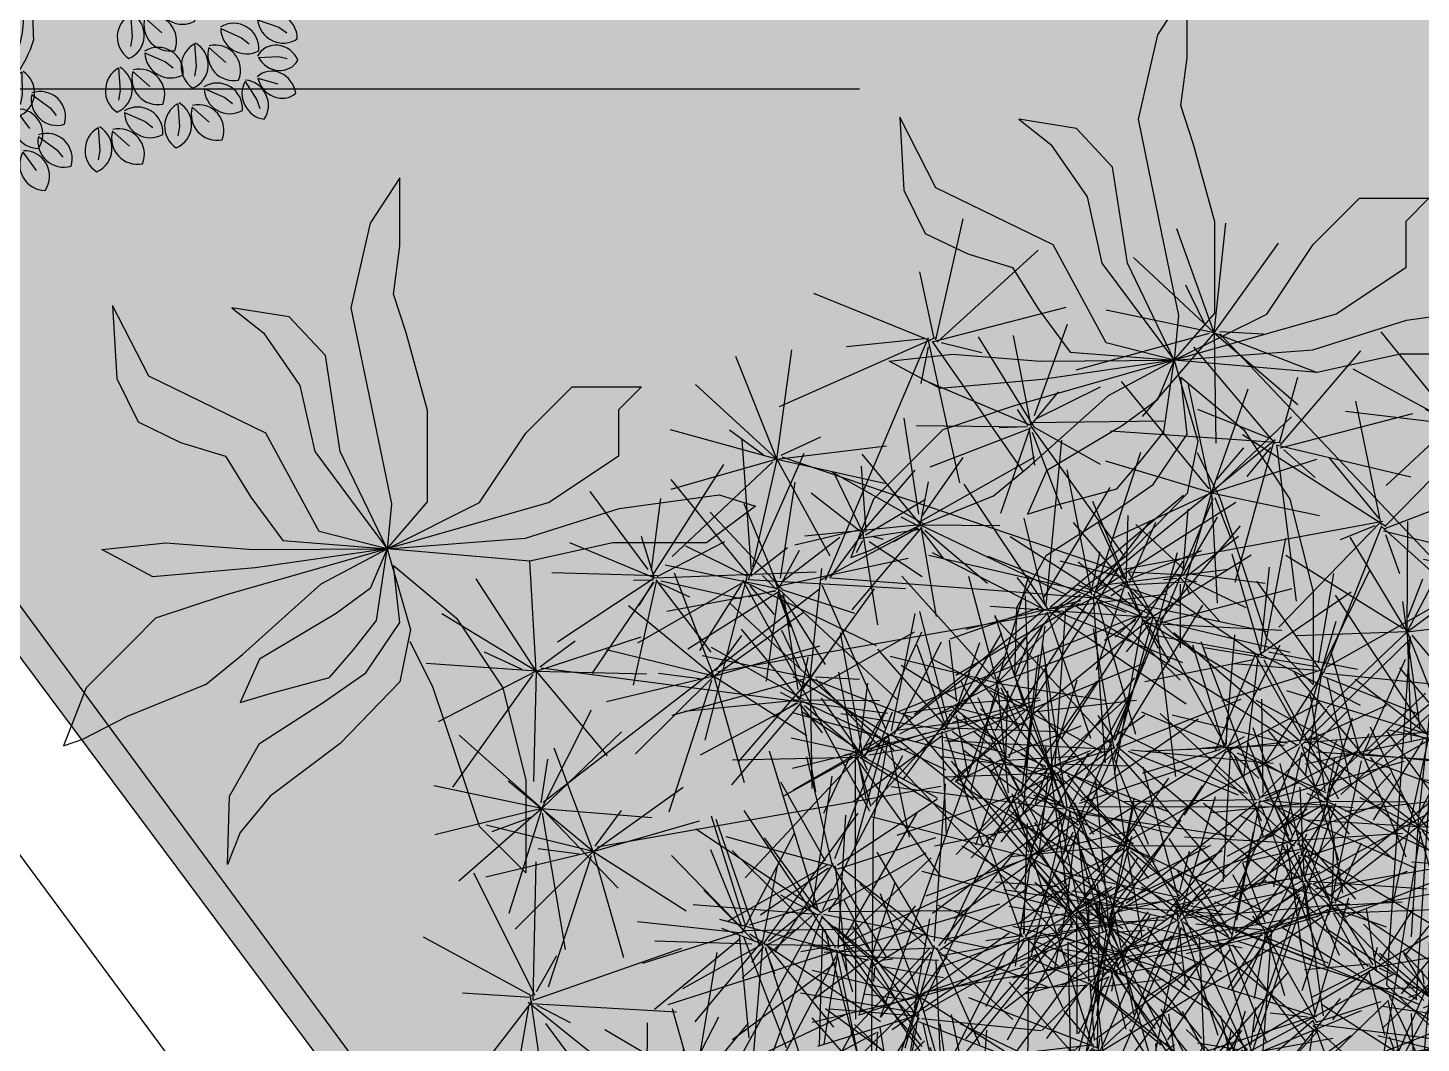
# Model space of a CAD drawing. Header units: millimetres. Extents: x 97194 to 152491, y 18573 to 58496.
# Drawn here: x 134287 to 136194, y 30460 to 31849 of the extents above; entities that cross this region are included whole.
import ezdxf

# ---------------------------------------------------------------- set-up
doc = ezdxf.new("R2010")
doc.units = ezdxf.units.MM
for name, color, linetype in [('dwgmodels.com', 7, 'Continuous'), ('floor hatch', 252, 'Continuous'), ('txt2', 7, 'Continuous')]:
    doc.layers.add(name, color=color, linetype=linetype)
doc.linetypes.add('Забор деревяный', pattern='A,2.5,[1,djekshp.shx,S=0.8,R=0,X=0,Y=0],2.5', length=5)

# ---------------------------------------------------------------- blocks, each defined once
blk = doc.blocks.new('вьющиеся')
at = {"layer": 'dwgmodels.com', "true_color": 0x885006}
h = blk.add_hatch(color=34, dxfattribs=at)
edge = h.paths.add_edge_path()
edge.add_arc((59.01893045773613, -1.393516489133617), 18.56894469290684, 353.6493655564673, 454.2706511812595)
edge.add_arc((58.5949873024656, -91.66228948679418), 108.7903849195224, 90.50499530692169, 122.5886893207461)
edge.add_arc((221.0817415534257, -32.30535772075746), 223.4295696316134, 153.7403847532178, 171.6865461801227, ccw=False)
edge.add_arc((-11.07540363713633, 71.22827548654095), 32.12847141369587, 351.6248583297019, 406.1680964990026)
edge.add_arc((-90.5142463856173, -49.65387923173694), 176.3339116694611, 54.78222821312671, 78.23651120619306)
edge.add_arc((-76.73755843726394, 234.9819257966301), 114.1789604827591, 245.37326279673448, 281.19765947896104, ccw=False)
edge.add_arc((488.4318201948772, 1185.397433394312), 1219.351066196604, 238.5914328339075, 239.8331360151765, ccw=False)
edge.add_arc((-149.3877490344021, 140.8324873657584), 4.548328918639369, 58.59143283383933, 154.0151437798957)
edge.add_arc((-140.1557034374855, 136.3327380519695), 14.8185971619865, 154.0151437799126, 193.3444888445926)
edge.add_arc((-57.5312555829878, 256.1672431538536), 156.8727435720315, 231.7853489401637, 252.7503119944708)
edge.add_arc((-926.6394989795081, 29538.00937640079), 29443.15208263465, 271.6009513975933, 271.6971287576019)
edge.add_arc((-64.96092885300459, 5.456854078674951), 102.8343846334329, 47.47827711355421, 84.24352490137949, ccw=False)
edge.add_arc((-21.46795179357287, 70.7858699082717), 28.03494742560232, -10.24267817207948, 21.911910462327512, ccw=False)
edge.add_arc((455.9028264851222, -129.346226064943), 490.2925076159547, 156.5454459024302, 160.3252847691671)
edge.add_arc((161.934117288838, -24.23652702350228), 178.0976152504457, 160.3252847692337, 170.0518323537973)
edge.add_arc((-29.50930375617463, 9.599560086167912), 16.31475369010367, 283.67085360326587, 349.1593795569934, ccw=False)
edge.add_arc((-22.69595212655258, -26.3310979188791), 20.29475453142324, 98.37928229869551, 142.3266056790057)
edge.add_arc((56.3339862578141, -68.85356140830481), 109.8161892488046, 149.9893346214399, 176.7618125076315)
edge.add_line((-53.30686360296386, -62.65037972986829), (-48.13623094506329, -62.18641306086647))
edge.add_line((-48.13623094506329, -62.18641306086647), (-44.90173068943841, -52.01349391404437))
edge.add_line((-44.90173068943841, -52.01349391404437), (-35.43831097519433, -28.92718445955325))
edge.add_arc((-19.254066791691, -35.56134553099764), 17.4911935817179, 110.63384437140971, 157.7105505029729, ccw=False)
edge.add_arc((-17.9824166525359, -38.9384575386357), 21.09979159043791, 84.4018399039104, 110.63384437143841, ccw=False)
edge.add_arc((-15.97654284060991, 39.8978830812739), 57.83720755211228, 270.0519398945743, 294.0573379785903)
edge.add_arc((102.935197613624, -185.1415493711756), 196.851376929325, 104.41019909156, 118.9663686255818, ccw=False)
edge.add_arc((56.61811786123144, -3.733959984423564), 9.628736151955932, -0.8289738519163166, 106.110013433332, ccw=False)
edge.add_arc((256.857797984645, 2.564673686763854), 190.7206418565809, 181.9344361566474, 209.158522078184)
edge.add_arc((209.4064862657979, -17.48112590836899), 139.6286391437563, 211.4628526725496, 234.8588878767945)
edge.add_arc((114.5575023935089, -117.9311187353014), 19.95406616039065, 316.5236384048595, 331.7647026022757)
edge.add_arc((116.4222928059753, -128.58881227647), 15.76208034221561, 4.430263966623673, 44.80068356554362)
edge.add_arc((226.3012011023093, -6.056356655779382), 148.850137117691, 178.9957318862348, 228.4672817552065, ccw=False)
at = {"layer": 'dwgmodels.com', "color": 0}
for p, q in [((-115.5941662728292, 363.7792360187705), (-118.822178833987, 376.6225640379234)), ((-100.6570280399028, 336.5650866861943), (-115.5941662728292, 363.7792360187705)), ((-120.6497855252092, 332.5814187822361), (-150.3389716876409, 341.6522647917263)), ((-74.14287919968774, 329.5982004671787), (-77.37089176084555, 342.4415284863317)), ((-59.20574096676137, 302.3840511346025), (-74.14287919968774, 329.5982004671787)), ((-155.841365587592, 302.2111723178641), (-168.6858597794053, 305.4345414650998)), ((-79.19849845206772, 298.4003832306444), (-108.8876846144994, 307.4712292401346)), ((-31.11749261738441, 307.410510722646), (-34.34550517854223, 320.253838741799)), ((-16.18035438445804, 280.1963613911612), (-31.11749261738441, 307.410510722646)), ((-153.862274336323, 274.9535186311805), (-157.0902869018464, 287.7968466503335)), ((-124.7989070442127, 302.5174239145672), (-155.841365587592, 302.2111723178641)), ((-138.9251361077622, 247.7393692996957), (-153.862274336323, 274.9535186311805)), ((-114.3900785144506, 268.0301367662723), (-127.2345727062639, 271.253505913508)), ((-83.34761997107125, 268.3363883629754), (-114.3900785144506, 268.0301367662723)), ((-36.1731118697644, 276.2126934872031), (-65.86229803219612, 285.2835394956019)), ((-158.917893588703, 243.7557013957376), (-188.6070797511347, 252.8265474041364)), ((-71.36469193214725, 245.8424470217396), (-84.20918612396054, 249.0658161689753)), ((-254.3845060310996, 239.8209347645279), (-266.5649482136796, 245.0178538486471)), ((-223.677787854147, 235.2574403617), (-254.3845060310996, 239.8209347645279)), ((-40.32223338876793, 246.1486986184427), (-71.36469193214725, 245.8424470217396)), ((-48.64246714864566, 225.4060087639191), (-51.87047971416905, 238.2493367819807)), ((-232.5968902689492, 216.9263309068883), (-257.7767127106636, 198.7685622033569)), ((-194.1094736510859, 213.3854549302741), (-206.9539678428991, 216.6088240775098)), ((-163.0670151120721, 213.6917065269772), (-194.1094736510859, 213.3854549302741)), ((-33.70532892008487, 198.1918594313429), (-48.64246714864566, 225.4060087639191)), ((-211.1639762792474, 195.4393768469417), (-229.6945440263225, 170.5326291369674)), ((-139.5204788103438, 184.4412369898309), (-142.7484913758672, 197.2845650078925)), ((-53.69808640102565, 194.2081915273848), (-83.38727256782295, 203.279037536875)), ((-124.5833405774174, 157.2270876572547), (-139.5204788103438, 184.4412369898309)), ((-229.6945440263225, 170.5326291369674), (-240.029906017342, 162.2530499114037)), ((-222.5177359694935, 154.4058250908238), (-234.6981781520735, 159.6027441749429)), ((-191.811017792541, 149.8423306879959), (-222.5177359694935, 154.4058250908238)), ((-144.5760980627238, 153.2434197532966), (-174.2652842251555, 162.3142657627868)), ((-88.88966646777408, 163.8379450630127), (-101.7341606595874, 167.0613142102484)), ((-57.84720792439475, 164.1441966586244), (-88.88966646777408, 163.8379450630127)), ((-279.8849180777761, 145.8605662029258), (-292.0653602603561, 151.057485287045)), ((-249.1781999008235, 141.2970718000979), (-279.8849180777761, 145.8605662029258)), ((-258.0973023156257, 122.9659623463776), (-283.2771247573401, 104.8081936417548)), ((-200.7301202073431, 131.5112212342756), (-225.9099426490575, 113.3534525296527)), ((-179.7676781251066, 122.8731732889246), (-192.6121723169199, 126.0965424361602)), ((-148.7252195817273, 123.1794248845363), (-179.7676781251066, 122.8731732889246)), ((-236.6643883302895, 101.4790082853397), (-255.194956072999, 76.57226057536536)), ((-179.2972062176414, 110.0242671732376), (-197.8277739603509, 85.1175194632633)), ((-255.194956072999, 76.57226057536536), (-265.5303180683841, 68.29268134980157)), ((-197.8277739603509, 85.1175194632633), (-208.1631359557359, 76.83794023769951)), ((-256.6573605494777, 17.51491029290992), (-269.6608640064806, 20.02091059994927)), ((-225.6796719928825, 19.54242949696709), (-256.6573605494777, 17.51491029290992)), ((-230.5242550792609, -0.2593375061151164), (-251.2990757590596, -23.32738571448499)), ((-205.0352642007492, -16.73265960006756), (-217.8849620614055, -44.99240636713876)), ((-175.2081872968556, -11.14745268450133), (-188.2116907538584, -8.641452378553367)), ((-144.2304987402604, -9.119933481535554), (-175.2081872968556, -11.14745268450133)), ((-149.0750818266388, -28.92170048461776), (-169.8499025064375, -51.98974869189624)), ((-101.8901301621081, -28.23797046029722), (-114.8936336191109, -25.73197015434926)), ((-70.91244160551287, -26.21045125733144), (-101.8901301621081, -28.23797046029722)), ((-217.8849620614055, -44.99240636713876), (-226.2376068727899, -55.26880964634256)), ((-123.5860909481271, -45.39502257857021), (-136.4357888087834, -73.65476934455)), ((-75.75702469189127, -46.01221826041365), (-96.53184537169, -69.08026646769213)), ((132.7593237364927, -59.78681374717053), (139.472051514851, -47.8472679867009)), ((-136.4357888087834, -73.65476934455), (-144.7884336201678, -83.9311726248452)), ((-50.26803381337959, -62.48554035436609), (-63.11773167403589, -90.74528712034589)), ((124.6151603787002, -90.84605802953956), (132.7593237364927, -59.78681374717053)), ((153.4852867741865, -103.1697013432604), (170.6180761422293, -76.01327336150644)), ((-224.9086554395471, -91.78400504123783), (-237.91215889655, -89.27800473528987)), ((-193.9309668829519, -89.75648583827206), (-224.9086554395471, -91.78400504123783)), ((-63.11773167403589, -90.74528712034589), (-71.47037648542027, -101.0216904006411)), ((-36.62167453444272, -77.15842064853132), (-23.88895850458357, -104.5182407723514)), ((-198.7755499693303, -109.5582528413543), (-219.550370649129, -132.6263010486327)), ((-143.3414172352495, -115.3396443877609), (-156.3449206922523, -112.833644081813)), ((-112.3637286786543, -113.3121251847951), (-143.3414172352495, -115.3396443877609)), ((-16.33634547911061, -109.5899377592032), (-27.00211358028173, -138.7441726709694)), ((25.18775221829128, -105.3682115128067), (45.84298121331085, -128.5434038006242)), ((214.1945353970659, -106.9825632805914), (243.5875890819734, -109.9803269828881)), ((243.5875890819734, -109.9803269828881), (255.3948289117689, -114.3893014427631)), ((-173.2865590908186, -126.0315749353067), (-186.1362569514749, -154.2913217012865)), ((-117.2083117650327, -133.1138921878774), (-137.9831324448314, -156.1819403951558)), ((-0.1820468358782819, -122.0245104100213), (12.5213125647424, -150.3503410643061)), ((45.84298121331085, -128.5434038006242), (51.86673105340742, -140.3368586629695)), ((93.64074022301065, -128.36701978985), (82.9749721262051, -157.5212547005249)), ((135.1648379204125, -124.1452935434536), (155.8200669154321, -147.3204858301797)), ((152.0183818225196, -124.2039354018671), (183.2400551516475, -116.7065247284809)), ((183.2400551516475, -116.7065247284809), (196.9345035351143, -116.9813894702129)), ((-91.71932088652102, -149.5872142818298), (-104.5690187471773, -177.8469610478096)), ((-27.00211358028173, -138.7441726709694), (-34.54995814540598, -149.6254033971964)), ((109.7950388706086, -140.8015924395768), (122.4983982712292, -169.127423094953)), ((155.8200669154321, -147.3204858301797), (161.8438167555287, -159.1139406925249)), ((187.7549530457618, -136.6289253960458), (199.0008161548321, -163.9505057900278)), ((207.0864046297647, -134.9783372540442), (234.2064616619173, -146.7018477679558)), ((-186.1362569514749, -154.2913217012865), (-194.4889017628593, -164.5677249815817)), ((-0.3854704526456771, -162.5105761361665), (-11.0512385538168, -191.6648110468414)), ((41.13862724475621, -158.2888498886787), (61.79385623977578, -181.4640421764962)), ((82.9749721262051, -157.5212547005249), (75.42712755671528, -168.4024854278432)), ((199.0008161548321, -163.9505057900278), (200.6938200283475, -176.4398494894449)), ((-164.3437400111434, -182.185995761658), (-189.5980889138154, -197.8801678024793)), ((-104.5690187471773, -177.8469610478096), (-112.9216635585617, -188.1233643281048)), ((15.76882819058665, -174.9451487858933), (28.47218759120733, -203.2709794412694)), ((61.79385623977578, -181.4640421764962), (67.81760607987235, -193.2574970388414)), ((114.3838737552433, -186.4223093397341), (103.7181056540721, -215.5765442504089)), ((155.9079714526451, -182.2005830933376), (176.5632004476647, -205.3757753800637)), ((-189.5980889138154, -197.8801678024793), (-201.6004116682307, -201.8798234478636)), ((-160.1600254478835, -199.6629078031146), (-168.0351476432843, -226.924927647171)), ((-131.8076971933333, -200.7364695443284), (-130.8383000171016, -228.3860674417992)), ((-80.10486559364654, -200.1022194016441), (-90.77063369045209, -229.256454312319)), ((-38.58076789624465, -195.8804931552477), (-17.92553890122508, -219.0556854419738)), ((-11.0512385538168, -191.6648110468414), (-18.59908311894105, -202.5460417730683)), ((130.5381723984756, -198.8568819894608), (143.2415317990963, -227.182712644837)), ((176.5632004476647, -205.3757753800637), (182.5869502877613, -217.169230242409)), ((-130.8383000171016, -228.3860674417992), (-133.5863936329115, -240.1192722662854)), ((-63.95056694604864, -212.5367920513709), (-51.24720754542795, -240.8626227067471)), ((-17.92553890122508, -219.0556854419738), (-11.90178906112851, -230.849140304319)), ((103.7181056540721, -215.5765442504089), (96.17026108894788, -226.4577749777272)), ((-90.77063369045209, -229.256454312319), (-98.31847825994191, -240.1376850396373))]:
    blk.add_line(p, q, dxfattribs=at)
at = {"layer": 'dwgmodels.com', "color": 36, "true_color": 0x85390a}
blk.add_lwpolyline([(77.47392851086624, -3.447477021178202), (77.47392851086624, -3.447477021178202), (77.47392851086624, -3.447477021178202), (77.47392851086624, -3.447477021178202, 0.4696121726580291), (57.63613967028505, 17.12386984497061, 0.1409132508738313), (-1.455191522836685e-11, -3.637978807091713e-12, -0.3482981340148051), (-1.455191522836685e-11, -3.637978807091713e-12, -0.0784653410446178), (20.71043752906553, 66.54864123398875, 0.2425871351411804), (11.17500724544516, 94.40494243708963, 0.1026973892221836), (-54.56465750221105, 122.9765800266723, 0.161708903649802), (-54.56465750221105, 122.9765800266723, -0.1575991004966241), (-124.3165071864933, 131.1884835527126, -0.005418005225259402), (-147.0174453940999, 144.7143627636688, 0.442219060232977), (-153.4762868380494, 142.8252629628078, 0.1733112622688968), (-154.5741977519792, 132.9125270128388, 0.09173292553561146), (-104.0497302309523, 106.3503909901447, 0.168063736147816), (-104.0497302309523, 106.3503909901447, 0.0004196529241415106), (-54.64658823076752, 107.7726643939204, -0.161809049034518), (4.541714538368979, 81.24796981495092, -0.141228743120558), (6.120214702401427, 65.80075741739347, 0.01649415389469861), (-5.766019217073335, 35.72533396992003, 0.04246556886753357), (-13.48570058378391, 6.531119221086556, -0.2937875509911392), (-25.65341143999831, -6.252988050167914, 0.1941417902769834), (-38.7594008101878, -13.92776458145454, 0.1173512580353163), (-53.30686360296386, -62.65037972986829), (-48.13623094506329, -62.18641306086647), (-44.90173068943841, -52.01349391404437), (-35.43831097519433, -28.92718445955325, -0.208349497319801), (-25.41786744176352, -19.19218506201651, -0.1149611785277163), (-15.92411213669402, -17.93930070603892, 0.1051280491035865), (7.600832848911523, -12.91546686948277, 0.0001694764037854971), (7.600832848911523, -12.91546686948277, -0.0635988120566426), (53.94631148570625, 5.516662187932525, -0.5037076861044436), (66.24584622766997, -3.873266790036723, -0.0909255998408116), (66.24584622766997, -3.873266790036723, 0.1193493709994717), (90.30622509175737, -90.35968693568793, 0.1024405614970092), (129.037336168185, -131.6606187331527, 0.3784518839008139), (129.037336168185, -131.6606187331527, 0.06659989567669543), (132.1372774659685, -127.3712598748716, 0.1779939691214753), (127.6064712571824, -117.4821778138612, -0.2192767690643543), (77.47392851086624, -3.447477021178202, 0.08994844044933756), (77.47392851086624, -3.447477021189115, -0.2735329866016913), (77.47392851086624, -3.447477021178202, 0.4696121726504104), (57.63613967028505, 17.12386984497061, 0.1409132508751857), (0, 0, 0.4691548417552131), (-1.455191522836685e-11, -3.637978807091713e-12, -10.86774287616251)], format="xyb", dxfattribs=at)
at = {"layer": 'dwgmodels.com', "color": 0}
for centre, major_axis, ratio, start_param, end_param in [((-98.24495691577613, 369.1238864365987), (24.47824740265721, 24.47824740265721), 0.9999999999998933, 1.618070594528278, 3.827189439670679), ((-129.2344822476007, 357.4399452340986), (25.02429427818936, 25.02429427818936), 0.9999999999998498, 4.866905457718992, 6.915916768668856), ((-155.6861974648637, 327.5933884478109), (-25.02429427818629, 25.02429427818629), 0.9999999999999659, 4.068407539953973, 6.117418850913959), ((-141.6409894620738, 357.5866759366436), (24.47824740265721, 24.47824740265721), 0.9999999999999432, 2.390369003558648, 4.599487848714222), ((-56.7936698426347, 334.9428508850069), (24.47824740265721, 24.47824740265721), 0.9999999999998933, 1.618070594528278, 3.827189439670679), ((-87.78319517445925, 323.2589096825068), (25.02429427818936, 25.02429427818936), 0.9999999999998498, 4.866905457718992, 6.915916768668856), ((-114.2349103917222, 293.4123528962191), (-25.02429427818629, 25.02429427818629), 0.9999999999999659, 4.068407539953973, 6.117418850913959), ((-13.76828326033137, 312.7551611404742), (24.47824740265721, 24.47824740265721), 0.9999999999998933, 1.618070594528278, 3.827189439670679), ((-44.75780859215592, 301.0712199390655), (25.02429427818936, 25.02429427818936), 0.9999999999998498, 4.866905457718992, 6.915916768668856), ((-156.6992200940585, 287.1942181257582), (-25.02429427818666, 25.02429427818666), 0.9999999999999883, 4.374792422431264, 6.423803733387313), ((-152.3544860800466, 320.02695253005), (24.47824740265905, 24.47824740265904), 0.999999999999657, 2.696753886040869, 4.90587273117854), ((-100.1897023889323, 323.4056403850518), (24.47824740265721, 24.47824740265721), 0.9999999999999432, 2.390369003558648, 4.599487848714222), ((-71.2095238094189, 271.2246631527778), (-25.02429427818629, 25.02429427818629), 0.9999999999999659, 4.068407539953973, 6.117418850913959), ((-136.5130649836356, 280.2981690490087), (24.47824740265721, 24.47824740265721), 0.9999999999998933, 1.618070594528278, 3.827189439670679), ((-167.5025903110945, 268.6142278465086), (25.02429427818936, 25.02429427818936), 0.9999999999998498, 4.866905457718992, 6.915916768668856), ((-115.2479330209171, 253.0131825741664), (-25.02429427818666, 25.02429427818666), 0.9999999999999883, 4.374792422431264, 6.423803733387313), ((-57.16431580662902, 301.2179506416105), (24.47824740265721, 24.47824740265721), 0.9999999999999432, 2.390369003558648, 4.599487848714222), ((-193.9543055283575, 238.7676710613123), (-25.02429427818629, 25.02429427818629), 0.9999999999999659, 4.068407539953973, 6.117418850913959), ((-179.9090975299332, 268.7609585490536), (24.47824740265721, 24.47824740265721), 0.9999999999999432, 2.390369003558648, 4.599487848714222), ((-110.9031990069052, 285.8459169784583), (24.47824740265905, 24.47824740265904), 0.999999999999657, 2.696753886040869, 4.90587273117854), ((-72.22254643861379, 230.8254928307251), (-25.02429427818666, 25.02429427818666), 0.9999999999999883, 4.374792422431264, 6.423803733387313), ((-257.5856898227794, 225.1240898692304), (25.02429427818855, 25.02429427818855), 0.9999999999999354, 5.788187854483414, 7.837199165435041), ((-248.1480762421124, 256.8699023800109), (-24.47824740265613, 24.47824740265613), 0.9999999999998147, 0.9685566645020742, 3.177675509648775), ((-67.87781242460187, 263.6582272339256), (24.47824740265905, 24.47824740265904), 0.999999999999657, 2.696753886040869, 4.90587273117854), ((-31.2932577959582, 230.7506591817473), (24.47824740265721, 24.47824740265721), 0.9999999999998933, 1.618070594528278, 3.827189439670679), ((-62.28278312341718, 219.0667179792472), (25.02429427818936, 25.02429427818936), 0.9999999999998498, 4.866905457718992, 6.915916768668856), ((-194.9673281575524, 198.3685007392596), (-25.02429427818666, 25.02429427818666), 0.9999999999999883, 4.374792422431264, 6.423803733387313), ((-249.8145335936424, 186.007350221651), (-25.02429427818499, 25.02429427818499), 0.9999999999999725, -1.29349537046307, 0.7555159405006644), ((-265.2059908025403, 215.3325647473212), (-24.47824740265612, 24.47824740265612), 0.9999999999999272, 1.740855073527764, 3.949973918683051), ((-190.6225941435405, 231.2012351424601), (24.47824740265905, 24.47824740265904), 0.999999999999657, 2.696753886040869, 4.90587273117854), ((-122.1712694576563, 189.7858874076592), (24.47824740265721, 24.47824740265721), 0.9999999999998933, 1.618070594528278, 3.827189439670679), ((-153.1607947851153, 178.101946205159), (25.02429427818936, 25.02429427818936), 0.9999999999998498, 4.866905457718992, 6.915916768668856), ((-88.73449834068015, 189.2201611929595), (-25.02429427818629, 25.02429427818629), 0.9999999999999659, 4.068407539953973, 6.117418850913959), ((-74.68929034225584, 219.2134486817922), (24.47824740265721, 24.47824740265721), 0.9999999999999432, 2.390369003558648, 4.599487848714222), ((-218.2542039474793, 160.7672081821038), (25.02429427818815, 25.02429427818814), 0.9999999999999108, 0.5836858388158783, 2.632697149774139), ((-241.7737745054619, 184.0844756626284), (24.47824740265448, 24.47824740265448), 0.9999999999999337, 3.618036282815516, 5.827155127957925), ((-225.7189197611733, 139.7089801966176), (25.02429427818855, 25.02429427818855), 0.9999999999999354, 5.788187854483414, 7.837199165435041), ((-179.6125100023783, 148.2553894188713), (-25.02429427818629, 25.02429427818629), 0.9999999999999659, 4.068407539953973, 6.117418850913959), ((-165.567302003954, 178.2486769077041), (24.47824740265721, 24.47824740265721), 0.9999999999999432, 2.390369003558648, 4.599487848714222), ((-89.74752097424062, 148.8209908709068), (-25.02429427818666, 25.02429427818666), 0.9999999999999883, 4.374792422431264, 6.423803733387313), ((-283.0861018738215, 131.1637213087197), (25.02429427818855, 25.02429427818855), 0.9999999999999354, 5.788187854483414, 7.837199165435041), ((-273.6484882887889, 162.9095338184088), (-24.47824740265613, 24.47824740265613), 0.9999999999998147, 0.9685566645020742, 3.177675509648775), ((-216.2813061761408, 171.4547927063068), (-24.47824740265613, 24.47824740265613), 0.9999999999998147, 0.9685566645020742, 3.177675509648775), ((-85.40278695586312, 181.6537252751987), (24.47824740265905, 24.47824740265904), 0.999999999999657, 2.696753886040869, 4.90587273117854), ((-217.9477635320363, 100.5922405479469), (-25.02429427818499, 25.02429427818499), 0.9999999999999725, -1.29349537046307, 0.7555159405006644), ((-180.6255326315732, 107.8562190968187), (-25.02429427818666, 25.02429427818666), 0.9999999999999883, 4.374792422431264, 6.423803733387313), ((-275.3149456403189, 92.04698166004891), (-25.02429427818499, 25.02429427818499), 0.9999999999999725, -1.29349537046307, 0.7555159405006644), ((-290.7064028535824, 121.3721961857191), (-24.47824740265612, 24.47824740265612), 0.9999999999999272, 1.740855073527764, 3.949973918683051), ((-233.3392207409343, 129.917455073617), (-24.47824740265612, 24.47824740265612), 0.9999999999999272, 1.740855073527764, 3.949973918683051), ((-176.2807986175612, 140.6889535011105), (24.47824740265905, 24.47824740265904), 0.999999999999657, 2.696753886040869, 4.90587273117854), ((-243.7546159941558, 66.8068396205017), (25.02429427818815, 25.02429427818814), 0.9999999999999108, 0.5836858388158783, 2.632697149774139), ((-267.2741865521384, 90.12410710102631), (24.47824740265448, 24.47824740265448), 0.9999999999999337, 3.618036282815516, 5.827155127957925), ((-186.3874338815076, 75.35209850839965), (25.02429427818815, 25.02429427818814), 0.9999999999999108, 0.5836858388158783, 2.632697149774139), ((-209.9070044438558, 98.66936598892426), (24.47824740265448, 24.47824740265448), 0.9999999999999337, 3.618036282815516, 5.827155127957925), ((-256.6809941505635, 2.473491843291413), (-25.02429427818992, 25.02429427818992), 0.9999999999996679, 4.430284902096977, 6.479296213054324), ((-254.1639829302294, 35.4966627482172), (24.47824740265757, 24.47824740265756), 0.9999999999997962, 2.752246365706637, 4.961365210853971), ((-240.8203518440569, -34.11817681980392), (25.02429427818857, 25.02429427818857), 0.9999999999999787, 0.4901943307554941, 2.539205641707769), ((-175.2318208979414, -26.18887113521123), (-25.02429427818992, 25.02429427818992), 0.9999999999996679, 4.430284902096977, 6.479296213054324), ((-262.0604167823767, -8.707061069701012), (-24.47824740265742, 24.47824740265743), 0.9999999999998989, 1.953748447954429, 4.162867293097495), ((-204.6395784884662, -52.1201438433236), (-25.02429427818885, 25.02429427818885), 0.9999999999997492, -0.7742171135722651, 1.274794197389073), ((-232.5548416746169, -34.29871732250103), (24.47824740265753, 24.47824740265753), 0.9999999999997478, 3.830929657216676, 6.040048502374399), ((-172.7148096776073, 6.834299769714562), (24.47824740265757, 24.47824740265756), 0.9999999999997962, 2.752246365706637, 4.961365210853971), ((-101.9137637631939, -43.27938891100712), (-25.02429427818992, 25.02429427818992), 0.9999999999996679, 4.430284902096977, 6.479296213054324), ((-159.3711785914347, -62.78053979721517), (25.02429427818857, 25.02429427818857), 0.9999999999999787, 0.4901943307554941, 2.539205641707769), ((-180.6112435297546, -37.36942404820365), (-24.47824740265742, 24.47824740265743), 0.9999999999998989, 1.953748447954429, 4.162867293097495), ((-99.39675254285976, -10.25621800608133), (24.47824740265757, 24.47824740265756), 0.9999999999997962, 2.752246365706637, 4.961365210853971), ((149.5877662047424, -68.11567094436396), (-25.31822542904535, 25.31822542904536), 0.9999999999999887, -0.7111446072104658, 1.497974237929608), ((118.0080840407318, -54.84318367770538), (-25.88301005852666, 25.88301005852666), 0.9999999999997689, 2.537690255971103, 4.586701566919499), ((-123.1904052358441, -80.78250682182625), (-25.02429427818885, 25.02429427818885), 0.9999999999997492, -0.7742171135722651, 1.274794197389073), ((-151.1056684219948, -62.96108029991228), (24.47824740265753, 24.47824740265753), 0.9999999999997478, 3.830929657216676, 6.040048502374399), ((-86.05312145668722, -79.87105757301106), (25.02429427818857, 25.02429427818857), 0.9999999999999787, 0.4901943307554941, 2.539205641707769), ((-107.2931863950071, -54.45994182399954), (-24.47824740265742, 24.47824740265743), 0.9999999999998989, 1.953748447954429, 4.162867293097495), ((184.1507221484353, -89.02994843910346), (-25.31822542905011, 25.31822542905011), 0.9999999999997636, -1.017529489700861, 1.191589355458272), ((158.0448665204603, -66.85068907853929), (-25.88301005852294, 25.88301005852294), 0.9999999999999134, 2.231305373491853, 4.280316684447997), ((-224.9322890406329, -106.8254234908563), (-25.02429427818992, 25.02429427818992), 0.9999999999996679, 4.430284902096977, 6.479296213054324), ((-49.872348096731, -97.87302459762213), (-25.02429427818885, 25.02429427818885), 0.9999999999997492, -0.7742171135722651, 1.274794197389073), ((-77.78761128724727, -80.05159807570817), (24.47824740265753, 24.47824740265753), 0.9999999999997478, 3.830929657216676, 6.040048502374399), ((-222.4152778202988, -73.80225258702194), (24.47824740265757, 24.47824740265756), 0.9999999999997962, 2.752246365706637, 4.961365210853971), ((-143.3650508363353, -130.3810628384708), (-25.02429427818992, 25.02429427818992), 0.9999999999996679, 4.430284902096977, 6.479296213054324), ((238.4029174295865, -126.4616095067067), (-23.29672234812875, 23.29672234812876), 0.9999999999996355, 4.15604754201896, 6.365166387166647), ((-209.0716467341263, -143.4170921539517), (25.02429427818857, 25.02429427818857), 0.9999999999999787, 0.4901943307554941, 2.539205641707769), ((-230.3117116724461, -118.0059764049402), (-24.47824740265742, 24.47824740265743), 0.9999999999998989, 1.953748447954429, 4.162867293097495), ((-140.8480396160012, -97.35789193354503), (24.47824740265757, 24.47824740265756), 0.9999999999997962, 2.752246365706637, 4.961365210853971), ((-13.25353397555591, -144.8451059120016), (25.02429427818823, 25.02429427818822), 0.9999999999997832, 0.8726191356683786, 2.921630446616246), ((-42.44196639196889, -129.1958063996317), (-24.47824740265855, 24.47824740265856), 0.9999999999997449, 2.336173252856323, 4.545292097998852), ((57.71601188021305, -119.3089048806469), (-25.02429427819056, 25.02429427819056), 0.9999999999997186, 0.3805061003771322, 2.429517411335622), ((30.13249380451452, -137.6396084287007), (24.47824740265669, 24.47824740265669), 0.9999999999999952, 4.985652871168528, 7.194771716315912), ((183.8507877313095, -135.4733396873526), (25.31822542905015, 25.31822542905014), 0.9999999999999127, 6.064153735253893, 8.273272580390863), ((245.9892745696852, -95.86781797942604), (23.81641243210365, 23.81641243210365), 0.9999999999999205, 2.69249342481993, 4.741504735775536), ((-172.8908733785356, -161.4190591785627), (-25.02429427818885, 25.02429427818885), 0.9999999999997492, -0.7742171135722651, 1.274794197389073), ((-200.8061365646863, -143.5976326566488), (24.47824740265753, 24.47824740265753), 0.9999999999997478, 3.830929657216676, 6.040048502374399), ((-127.5044085298287, -166.9727315004748), (25.02429427818857, 25.02429427818857), 0.9999999999999787, 0.4901943307554941, 2.539205641707769), ((-148.7444734681485, -141.5616157514633), (-24.47824740265742, 24.47824740265743), 0.9999999999998989, 1.953748447954429, 4.162867293097495), ((26.62667097752274, -145.1269617383259), (-25.02429427818835, 25.02429427818835), 0.999999999999963, 0.07412121789599713, 2.123132528860751), ((-5.201081394669018, -154.2844363290824), (-24.47824740265815, 24.47824740265816), 0.9999999999999234, 3.108471661899372, 5.317590507034623), ((96.72355172656535, -163.6221879426485), (25.02429427818823, 25.02429427818822), 0.9999999999997832, 0.8726191356683786, 2.921630446616246), ((67.53511931451794, -147.9728884302785), (-24.47824740265855, 24.47824740265856), 0.9999999999997449, 2.336173252856323, 4.545292097998852), ((167.6930975823343, -138.0859869102023), (-25.02429427819056, 25.02429427819056), 0.9999999999997186, 0.3805061003771322, 2.429517411335622), ((140.1095795066358, -156.4166904593476), (24.47824740265669, 24.47824740265669), 0.9999999999999952, 4.985652871168528, 7.194771716315912), ((180.6272544984968, -101.3699076424855), (-25.88301005852446, 25.88301005852446), 0.9999999999999502, 1.459006964451484, 3.508018275408572), ((224.2922561795713, -160.8518309279061), (-23.29672234812929, 23.29672234812929), 0.9999999999997692, 3.849662659541824, 6.058781504686689), ((-91.323635174238, -184.9746985250858), (-25.02429427818885, 25.02429427818885), 0.9999999999997492, -0.7742171135722651, 1.274794197389073), ((-119.2388983603887, -167.1532720042633), (24.47824740265753, 24.47824740265753), 0.9999999999997478, 3.830929657216676, 6.040048502374399), ((136.6037566840096, -163.9040437689728), (-25.02429427818835, 25.02429427818835), 0.999999999999963, 0.07412121789599713, 2.123132528860751), ((104.7760043074522, -173.0615183586378), (-24.47824740265815, 24.47824740265816), 0.9999999999999234, 3.108471661899372, 5.317590507034623), ((212.5734551460046, -159.3991901233421), (23.81641243210371, 23.81641243210371), 0.9999999999998299, 1.613810133316639, 3.662821444275114), ((182.0255597281648, -167.1682943261585), (23.29672234812831, 23.29672234812831), 0.999999999999852, 4.648160577302702, 6.857279422448181), ((240.7528292721981, -133.9709375623825), (23.81641243210327, 23.81641243210327), 0.9999999999999949, 2.3861085423446, 4.435119853300063), ((2.697341050909017, -197.7657442878735), (25.02429427818823, 25.02429427818822), 0.9999999999997832, 0.8726191356683786, 2.921630446616246), ((-26.49109136550396, -182.1164447755036), (-24.47824740265855, 24.47824740265856), 0.9999999999997449, 2.336173252856323, 4.545292097998852), ((73.66688690667797, -172.2295432565188), (-25.02429427819056, 25.02429427819056), 0.9999999999997186, 0.3805061003771322, 2.429517411335622), ((46.08336882661388, -190.5602468045727), (24.47824740265669, 24.47824740265669), 0.9999999999999952, 4.985652871168528, 7.194771716315912), ((-183.3394662201026, -209.4877415583069), (29.81806537605827, 16.14358242667399), 0.9150534905423015, 0.5032940851146304, 2.55230539607231), ((-195.0031393062527, -182.8790103568208), (29.16741520182477, 15.7913186366399), 0.9150534905422968, 3.537644529109584, 5.746763374256787), ((42.57754600398766, -198.0476001152892), (-25.02429427818835, 25.02429427818835), 0.999999999999963, 0.07412121789599713, 2.123132528860751), ((10.74979363179591, -207.2050747049543), (-24.47824740265815, 24.47824740265816), 0.9999999999999234, 3.108471661899372, 5.317590507034623), ((117.466685258798, -221.6774774925325), (25.02429427818823, 25.02429427818822), 0.9999999999997832, 0.8726191356683786, 2.921630446616246), ((88.27825284238497, -206.0281779801626), (-24.47824740265855, 24.47824740265856), 0.9999999999997449, 2.336173252856323, 4.545292097998852), ((188.4362311145669, -196.1412764600864), (-25.02429427819056, 25.02429427819056), 0.9999999999997186, 0.3805061003771322, 2.429517411335622), ((160.8527130388684, -214.4719800092316), (24.47824740265669, 24.47824740265669), 0.9999999999999952, 4.985652871168528, 7.194771716315912), ((-154.7019039310253, -230.4644872284298), (29.81806537609208, 16.14358242663027), 0.9150534905420156, 1.275592494149301, 3.324603805106777), ((-183.2050245008286, -220.561753899794), (29.16741520182702, 15.79131863662669), 0.9150534905424353, 4.309942938142735, 6.519061783290084), ((-116.7029887903918, -227.8393903899014), (29.81806537609718, 16.14358242660705), 0.915053490542308, 1.581977376627975, 3.630988687585621), ((-147.6623264229129, -226.8332361071698), (29.16741520180464, 15.79131863666732), 0.9150534905423432, 4.616327820619322, 6.825446665766501), ((-77.02205409009184, -235.3573875533511), (25.02429427818823, 25.02429427818822), 0.9999999999997832, 0.8726191356683786, 2.921630446616246), ((-106.2104865021392, -219.7080880420726), (-24.47824740265855, 24.47824740265856), 0.9999999999997449, 2.336173252856323, 4.545292097998852), ((-6.052508234322886, -209.8211865219964), (-25.02429427819056, 25.02429427819056), 0.9999999999997186, 0.3805061003771322, 2.429517411335622), ((-33.63602631002141, -228.1518900700503), (24.47824740265669, 24.47824740265669), 0.9999999999999952, 4.985652871168528, 7.194771716315912), ((157.3468902118766, -221.9593333188568), (-25.02429427818835, 25.02429427818835), 0.999999999999963, 0.07412121789599713, 2.123132528860751), ((125.5191378396848, -231.1168079085219), (-24.47824740265815, 24.47824740265816), 0.9999999999999234, 3.108471661899372, 5.317590507034623), ((-37.14184913264762, -235.6392433807669), (-25.02429427818835, 25.02429427818835), 0.999999999999963, 0.07412121789599713, 2.123132528860751), ((-68.96960150920495, -244.7967179704319), (-24.47824740265815, 24.47824740265816), 0.9999999999999234, 3.108471661899372, 5.317590507034623)]:
    blk.add_ellipse(centre, major_axis=major_axis, ratio=ratio, start_param=start_param, end_param=end_param, dxfattribs=at)
blk = doc.blocks.new('z_96')
at = {"color": 86, "linetype": 'Continuous'}
for p, q in [((-277.4959999993443, 143.820000000298), (-208.9939999990165, 319.1790000014007)), ((-279.8489999994636, 149.937000002712), (-254.2270000018179, 304.4950000010431)), ((-2.313999999314547, 183.512000001967), (-55.38899999856949, 292.1270000003278)), ((0.5610000006854534, 181.7450000010431), (29.45399999991059, 299.6040000021458)), ((-279.3269999995828, 139.8770000003278), (-326.7809999994934, 270.9199999980628)), ((5.662000000476837, 184.8720000013709), (91.81199999898672, 284.7860000021756)), ((-282.4629999995232, 143.4120000004768), (-440.3830000013113, 263.7160000018775)), ((1.739000000059605, 182.4259999990463), (-92.51500000059605, 262.0830000005662)), ((3.569000001996756, 188.6770000010729), (58.73600000143051, 265.3460000008345)), ((395.6220000013709, 94.60799999907613), (438.6339999996126, 246.4519999995828)), ((-9.633000001311302, 182.8339999988675), (-129.6440000012517, 222.9350000023842)), ((-276.4510000012815, 141.1000000014901), (-146.7679999992251, 221.3020000010729)), ((393.3560000024736, 89.60300000011921), (354.0210000015795, 209.1640000008047)), ((-0.6140000000596046, 184.5989999994636), (125.6689999997616, 194.3869999982417)), ((-292.1389999985695, 134.1680000014603), (-430.839999999851, 180.3850000016391)), ((-5.711999997496605, 186.3669999986887), (-99.8370000012219, 114.3190000019968)), ((-4.637000001966953, 181.6140000000596), (-86.55400000140071, 72.32500000298023)), ((1.547000002115965, 182.8209999985993), (69.93800000101328, 77.54900000244379)), ((9.84400000050664, 182.2890000008047), (88.0190000012517, 114.5910000018775)), ((393.3560000024736, 89.60300000011921), (479.0890000015497, 181.7530000023544)), ((-280.109999999404, 150.3450000025332), (-304.035000000149, 173.9960000030696)), ((-260.3720000013709, 142.3220000006258), (-97.87599999830127, 156.0519999973476)), ((393.3560000024736, 89.60300000011921), (284.6770000010729, 153.0910000018775)), ((-283.2489999979734, 138.5170000009239), (-471.2369999997318, 114.8619999997318)), ((-279.0659999996424, 142.3220000006258), (-397.8959999978542, 16.85300000011921)), ((-285.6030000001192, 136.6140000000596), (-375.019999999553, 92.1630000025034)), ((-277.6270000003278, 139.7419999986887), (-313.4459999985993, -1.090999998152256)), ((-279.0659999996424, 135.3889999985695), (-307.4339999966323, 99.50200000032783)), ((-278.4120000004768, 130.6319999992847), (-221.9369999989867, 39.96099999919534)), ((-277.4959999993443, 137.1570000015199), (-129.1189999990165, 19.29800000041723)), ((-263.2469999976456, 140.285000000149), (-130.9509999975562, 113.5020000003278)), ((393.3560000024736, 89.60300000011921), (514.5379999987781, 123.6130000017583)), ((393.3560000024736, 89.60300000011921), (273.8619999997318, 50.06599999964237)), ((393.3560000024736, 89.60300000011921), (293.8700000010431, 12.49900000169873)), ((391.3090000003576, 83.4619999974966), (363.2030000016093, 41.8640000000596)), ((393.3560000024736, 89.60300000011921), (493.5379999987781, 13.40899999812245)), ((393.3560000024736, 89.60300000011921), (516.6830000020564, 64.45700000226498)), ((393.3560000024736, 89.60300000011921), (442.6339999996126, -26.2149999961257)), ((409.2190000005066, 93.3859999999404), (456.4109999984503, 89.03500000014901)), ((-71.73000000044703, -35.48299999907613), (-42.05400000140071, 65.38400000333786)), ((-74.73699999973178, -24.60699999704957), (-111.862999998033, 37.5160000026226)), ((164.1030000001192, -89.8589999973774), (142.6649999991059, 11.68800000101328)), ((163.4499999992549, -89.04299999773502), (238.8800000026822, 7.607999999076128)), ((-65.19299999624491, -32.90199999883771), (-135.5269999988377, -11.42300000041723)), ((-237.4939999990165, -199.4229999966919), (-267.0370000004768, -22.02599999681115)), ((-79.96700000017881, -28.68500000238419), (-89.89999999850988, -19.98499999940395)), ((-68.06900000199676, -28.41400000080466), (-55.78199999779463, -19.30599999800324)), ((159.2659999988973, -86.32499999925494), (85.53599999845028, -28.68500000238419)), ((166.9790000021458, -88.36199999973178), (276.0060000009835, -24.74399999901652)), ((-233.9639999978244, -202.2800000011921), (-196.3139999993145, -40.64799999818206)), ((-74.99799999967217, -39.152000002563), (-157.0949999988079, -75.44900000095367)), ((-73.95199999958277, -33.03700000047684), (-152.3899999968708, -40.51199999824166)), ((-76.17599999904633, -35.75499999895692), (-103.4979999996722, -105.7630000002682)), ((-72.51599999889731, -35.07399999722838), (-71.86199999973178, -112.0169999971986)), ((-70.42199999839067, -41.05599999800324), (3.7010000012815, -57.09699999913573)), ((-69.90099999681115, -39.56000000238419), (-38.39399999752641, -102.6349999979138)), ((163.4499999992549, -86.45999999716878), (137.6960000023246, -55.7390000000596)), ((165.2790000028908, -92.03200000151992), (295.7470000013709, -73.9539999999106)), ((168.2860000021756, -88.36199999973178), (194.0389999970794, -71.50699999928474)), ((167.109999999404, -94.61599999666214), (37.29800000041723, -174.9560000002384)), ((161.0960000008345, -92.4400000013411), (74.03200000151992, -95.16000000014901)), ((164.4960000030696, -93.39199999719858), (157.304999999702, -141.3790000006557)), ((160.4420000016689, -92.98299999907613), (267.6409999988973, -148.1759999990463)), ((164.234999999404, -92.16899999976158), (234.3040000014007, -170.1990000009537)), ((166.8500000014901, -90.5379999987781), (187.1130000017583, -100.0539999976754)), ((163.582000002265, -101.8220000006258), (119.0009999983013, -170.8779999986291)), ((166.9790000021458, -104.1319999992847), (188.027000002563, -212.8830000013113)), ((-237.3619999997318, -199.2879999987781), (-392.144999999553, -168.9739999994636)), ((-246.3839999996126, -193.984999999404), (-283.11799999699, -163.8090000003576)), ((-230.9569999985397, -196.0260000005364), (-205.2030000016093, -161.9050000011921)), ((-242.3300000019372, -196.2989999987185), (-391.4909999966621, -241.2909999974072)), ((-242.2010000012815, -199.4229999966919), (-329.5260000005364, -310.3489999994636)), ((-241.0219999961555, -201.734999999404), (-259.0639999993145, -277.3169999979436)), ((-242.2010000012815, -201.734999999404), (-47.93799999728799, -207.3080000020564)), ((-236.1859999969602, -200.9199999980628), (-139.1849999986589, -306.8139999993145)), ((-230.827999997884, -205.8130000010133), (-146.5069999992847, -235.99299999699))]:
    blk.add_line(p, q, dxfattribs=at)
at = {"color": 251, "linetype": 'Continuous'}
for p, q in [((-4.637000001966953, -3.211999997496605), (0.7719999998807907, 176.390000000596)), ((-17.77299999818206, -5.622999999672174), (-274.730000000447, 141.8359999991953)), ((0, 0), (389.105000000447, 84.37900000065565)), ((-10.4320000000298, -6.026999998837709), (-235.7039999999106, -205.3169999979436)), ((-16.03999999910593, -6.120999999344349), (-74.73699999973178, -37.3859999999404)), ((-5.023000001907349, -18.8830000013113), (163.8330000005662, -91.60799999907613))]:
    blk.add_line(p, q, dxfattribs=at)
blk = doc.blocks.new('сосна 1 план')
for p, rotation in [((299.7785820097779, 407.566160944858), 121.1570021631247), ((-95.80040224488766, 428.4541804790024), 149.0420680336612), ((-430.5584063023271, 405.7258715297867), 205.4822314301707), ((-135.0463790553767, 141.5434069388866), 55.05972244983651), ((-353.0655033577787, 263.6911425724575), 160.2889064620829), ((-154.492353780588, 380.3160554980786), 177.7388340989829), ((164.156427267837, 171.2290034262624), 29.93449259913446), ((-369.42037580756, 140.9230040229741), 257.3134436407499), ((267.8070369467896, 28.27038463095232), 60.73020616414291), ((-161.0878815287724, 13.76365500921384), 121.1570021631247), ((-361.0834943123045, -82.32471246015484), 57.88453704683869), ((216.4847724712163, -45.92706606630964), 73.86762904024246), ((-291.924122046883, 180.4972779448799), 177.7388340989829), ((263.5603161765175, -74.55303952667964), 296.2452264445583), ((-391.2418885934894, -96.5251203525404), 228.6398105600283), ((-117.6106798135588, -126.281567498856), 246.2477865365339), ((155.818990794447, 36.25496453965752), 349.7944254650706), ((308.9563738463039, 65.10195978630509), 177.7388340989829), ((80.16932552002254, 14.61583882534615), 177.7388340989829), ((189.7058336658956, -263.9605075863001), 68.2803434196564), ((-520.3158223163191, -263.0953367840848), 279.7984529829818), ((-193.2229382191726, -347.7815002146963), 63.19571700542104), ((-66.91372063738527, -374.3709127139591), 342.5348703672258), ((242.9450569792243, -439.3324131509144), 13.72293452961765)]:
    blk.add_blockref('z_96', p, dxfattribs=dict(rotation=rotation))
blk = doc.blocks.new('z_79')
at = {"color": 86, "linetype": 'Continuous'}
for p, q in [((17.63699999824166, 507.8159999959171), (-23.1629999987781, 445.3949999958277)), ((17.63699999824166, 414.1499999947846), (17.63699999824166, 507.8159999959171)), ((-23.1629999987781, 445.3949999958277), (-49.3830000013113, 329.8719999976456)), ((8.875999998301268, 348.5769999958575), (17.63699999824166, 414.1499999947846)), ((26.39800000190735, 295.5439999960363), (8.875999998301268, 348.5769999958575)), ((-326.222000002861, 236.2059999965131), (-375.7829999998212, 332.9559999965131)), ((-375.7829999998212, 332.9559999965131), (-369.9630000032485, 233.0549999959767)), ((-133.9240000024438, 317.4019999951124), (-212.5830000005662, 329.8719999976456)), ((-212.5830000005662, 329.8719999976456), (-168.9050000011921, 295.5439999960363)), ((-49.3830000013113, 329.8719999976456), (-17.34400000050664, 173.7169999964535)), ((-84.36299999803305, 264.2989999987185), (-133.9240000024438, 317.4019999951124)), ((-168.9050000011921, 295.5439999960363), (-119.3440000005066, 223.6669999957085)), ((55.49499999731779, 189.3389999940991), (26.39800000190735, 295.5439999960363)), ((-63.96300000324845, 133.1539999991655), (-84.36299999803305, 264.2989999987185)), ((-369.9630000032485, 233.0549999959767), (-340.8020000010729, 173.7169999964535)), ((-165.9629999995232, 158.0959999971092), (-326.222000002861, 236.2059999965131)), ((-119.3440000005066, 223.6669999957085), (-98.94400000199676, 133.1539999991655)), ((190.0799999982119, 158.3999999985099), (253.4399999976158, 221.7599999979138)), ((253.4399999976158, 221.7599999979138), (348.480000000447, 221.7599999979138)), ((348.480000000447, 221.7599999979138), (316.8000000007451, 190.0789999999106)), ((-340.8020000010729, 173.7169999964535), (-282.5440000034869, 145.6239999942482)), ((-17.34400000050664, 173.7169999964535), (5.997999999672174, 61.34599999710917)), ((55.49499999731779, 64.42999999597669), (55.49499999731779, 189.3389999940991)), ((316.8000000007451, 190.0789999999106), (316.8000000007451, 126.7199999988079)), ((-93.12400000169873, 23.8669999986887), (-165.9629999995232, 158.0959999971092)), ((126.7199999988079, 63.35999999940395), (190.0799999982119, 158.3999999985099)), ((-282.5440000034869, 145.6239999942482), (-221.3440000042319, 126.9189999960363)), ((-221.3440000042319, 126.9189999960363), (-186.3630000017583, 70.66499999910593)), ((-98.94400000199676, 133.1539999991655), (0, 0)), ((0, 0), (-63.96300000324845, 133.1539999991655)), ((316.8000000007451, 126.7199999988079), (221.7599999979138, 63.35999999940395)), ((-186.3630000017583, 70.66499999910593), (-142.6220000013709, 11.39599999785423)), ((0, 0), (55.49499999731779, 64.42999999597669)), ((0, 0), (126.7199999988079, 63.35999999940395)), ((221.7599999979138, 63.35999999940395), (0, 0)), ((5.997999999672174, 61.34599999710917), (0, 0)), ((317.8179999962449, 55.11099999770522), (454.7979999966919, 73.81599999964237)), ((504.2949999980628, 58.19499999657273), (437.2760000005364, 8.244999997317791)), ((454.7979999966919, 73.81599999964237), (504.2949999980628, 58.19499999657273)), ((189.5980000011623, 14.47899999469519), (317.8179999962449, 55.11099999770522)), ((0, 0), (-93.12400000169873, 23.8669999986887)), ((-390.3630000017583, -1.14300000295043), (-302.9440000019968, 8.244999997317791)), ((-302.9440000019968, 8.244999997317791), (-183.4219999983907, -1.14300000295043)), ((0, 0), (-221.7600000016391, -63.36000000312924)), ((-183.4219999983907, -1.14300000295043), (0, 0)), ((0, 0), (-180.5439999997616, -26.08300000056624)), ((-142.6220000013709, 11.39599999785423), (0, 0)), ((-90.18300000205636, -47.94100000336766), (0, 0)), ((0, 0), (-23.1629999987781, -54.17600000277162)), ((-14.402000002563, -97.8910000026226), (0, 0)), ((0, 0), (189.5980000011623, 14.47899999469519)), ((0, 0), (32.21700000017881, -110.4300000034273)), ((195.417999997735, -16.69700000435114), (0, 0)), ((309.0560000017285, 8.244999997317791), (195.417999997735, -16.69700000435114)), ((437.2760000005364, 8.244999997317791), (309.0560000017285, 8.244999997317791)), ((-320.402000002563, -38.55500000342727), (-390.3630000017583, -1.14300000295043)), ((-180.5439999997616, -26.08300000056624), (-320.402000002563, -38.55500000342727)), ((17.63699999824166, -101.0440000034869), (8.875999998301268, -23.00100000202656)), ((8.875999998301268, -23.00100000202656), (95.03999999910593, -95.04100000113249)), ((-198.0020000040531, -144.7580000050366), (-90.18300000205636, -47.94100000336766)), ((-23.1629999987781, -54.17600000277162), (-69.78299999982119, -88.57200000062585)), ((-221.7600000016391, -63.36000000312924), (-316.8000000007451, -95.04100000113249)), ((-316.8000000007451, -95.04100000113249), (-348.480000000447, -126.7200000025332)), ((-69.78299999982119, -88.57200000062585), (-174.7240000031888, -150.9930000044405)), ((95.03999999910593, -95.04100000113249), (158.3999999985099, -190.0810000039637)), ((-46.50499999895692, -138.5230000019073), (-14.402000002563, -97.8910000026226)), ((-28.98300000280142, -169.699000004679), (17.63699999824166, -101.0440000034869)), ((32.21700000017881, -110.4300000034273), (17.63699999824166, -182.2380000017583)), ((-348.480000000447, -126.7200000025332), (-411.8400000035763, -190.0810000039637)), ((63.35999999940395, -190.0810000039637), (31.67999999970198, -126.7200000025332)), ((-247.5630000010133, -185.3220000043511), (-198.0020000040531, -144.7580000050366)), ((-174.7240000031888, -150.9930000044405), (-200.9440000019968, -210.3310000039637)), ((-78.54399999976158, -176.0030000023544), (-46.50499999895692, -138.5230000019073)), ((-87.30500000342727, -210.3310000039637), (-28.98300000280142, -169.699000004679)), ((-411.8400000035763, -190.0810000039637), (-442.8020000047982, -269.6690000034869)), ((-355.3830000013113, -229.0360000021756), (-247.5630000010133, -185.3220000043511)), ((-160.1440000012517, -197.8610000014305), (-78.54399999976158, -176.0030000023544)), ((17.63699999824166, -182.2380000017583), (-63.96300000324845, -266.5160000026226)), ((95.03999999910593, -285.1200000010431), (63.35999999940395, -190.0810000039637)), ((158.3999999985099, -190.0810000039637), (190.0799999982119, -316.8010000027716)), ((-200.9440000019968, -210.3310000039637), (-160.1440000012517, -197.8610000014305)), ((-174.7240000031888, -266.5160000026226), (-87.30500000342727, -210.3310000039637)), ((-416.5830000005662, -260.2810000032187), (-355.3830000013113, -229.0360000021756)), ((-442.8020000047982, -269.6690000034869), (-416.5830000005662, -260.2810000032187)), ((-215.5240000002086, -338.3240000009537), (-174.7240000031888, -266.5160000026226)), ((-63.96300000324845, -266.5160000026226), (-160.1440000012517, -338.3240000009537)), ((126.7199999988079, -380.1610000021756), (95.03999999910593, -285.1200000010431)), ((190.0799999982119, -316.8010000027716), (190.0799999982119, -443.5200000032783)), ((-218.4019999988377, -431.9900000020862), (-215.5240000002086, -338.3240000009537)), ((-160.1440000012517, -338.3240000009537), (-200.9440000019968, -388.2750000022352)), ((190.0799999982119, -443.5200000032783), (126.7199999988079, -380.1610000021756)), ((-200.9440000019968, -388.2750000022352), (-218.4019999988377, -431.9900000020862))]:
    blk.add_line(p, q, dxfattribs=at)

msp = doc.modelspace()

# ---------------------------------------------------------------- hatches: boundary and pattern name
at = {"layer": 'dwgmodels.com', "true_color": 0xffcdbe}
h = msp.add_hatch(dxfattribs=at)
h.set_pattern_fill('HONEY', color=254, scale=50, style=0)
h.set_pattern_definition([(0, (-895877.3617967407, -955974.33654271), (238.125, 137.4815), [158.75, -317.5]), (120, (-895877.3617967407, -955974.33654271), (-238.1249715503903, 137.4815492761695), [158.75, -317.4999999999999]), (59.99999999999999, (-895877.3617967407, -955974.33654271), (2.844960973469313e-05, 274.9630492761694), [-317.5, 158.75])])
edge = h.paths.add_edge_path()
edge.add_line((105643.7085775571, 57854.44691355614), (110359.7725582591, 57515.32246487384))
edge.add_line((110359.7725582591, 57515.32246487384), (111413.6382032592, 56313.66345728998))
edge.add_line((111413.6382032592, 56313.66345728998), (112889.6382032592, 55459.66345728998))
edge.add_line((112889.6382032592, 55459.66345728998), (118772.9929110878, 55037.89207774092))
edge.add_line((118772.9929110878, 55037.89207774092), (120982.7159031509, 56103.29655656725))
edge.add_line((120982.7159031509, 56103.29655656725), (126670.8881387498, 55713.22746886109))
edge.add_line((126670.8881387498, 55713.22746886109), (125292.2852490654, 53675.93038898188))
edge.add_line((125292.2852490654, 53675.93038898188), (126735.4874830749, 50705.68376387056))
edge.add_line((126735.4874830749, 50705.68376387056), (130029.3976329309, 50470.41024876578))
edge.add_line((130029.3976329309, 50470.41024876578), (131880.1055487773, 53205.38335877185))
edge.add_line((131880.1055487773, 53205.38335877185), (130774.9005915576, 55479.99963698949))
edge.add_arc((133336.0198217582, 64281.45496847905), 9166.512295497629, 253.7756299186634, 286.212843936544)
edge.add_line((135895.368418625, 55479.48459683923), (138757.6382032583, 55273.663457288))
edge.add_arc((124248.3471569641, 61948.35480164104), 15970.94334121983, 309.6513681988886, 335.29620917218386, ccw=False)
edge.add_arc((87809.2407945422, -11501.27476545814), 76903.02865147655, 47.22321530209581, 52.6737199777055, ccw=False)
edge.add_arc((87809.2407940378, -11501.2747660053), 76903.02865222072, 43.95532345791298, 47.22321530209672, ccw=False)
edge.add_line((143170.2886798415, 41876.90610286692), (142251.1998846426, 41644.81515153259))
edge.add_line((142251.1998846426, 41644.81515153259), (139545.7998629732, 44278.61770803219))
edge.add_line((139545.7998629732, 44278.61770803219), (138879.1230975772, 44885.89021028037))
edge.add_arc((89600.2132744966, -9236.600364813003), 73196.00357534814, 47.68191748791511, 52.70564559510593)
edge.add_arc((132959.6257297506, 46783.29003767474), 2421.892878415561, 65.85213355945959, 138.0060237256344)
edge.add_line((131159.6382032592, 48403.66345728998), (129327.6799438957, 46447.88237907126))
edge.add_arc((132852.7463358932, 43133.62693344176), 4838.427660601657, 136.7654900240553, 159.0821058527817)
edge.add_arc((133137.5981653335, 43024.75064985974), 5143.377836633967, 159.0821058527797, 179.4476986934002)
edge.add_arc((147719.4976008413, 44573.77457561123), 19781.94814645508, 184.3471129680296, 197.8045536030858)
edge.add_arc((152601.239537242, 46141.55842573781), 24909.26231025772, 197.8045536030856, 204.1295049327599)
edge.add_line((129868.4543339028, 35958.64009452896), (129898.6382032593, 35666.66345728998))
edge.add_line((129898.6382032593, 35666.66345728998), (133669.7113951909, 31200.91888789443))
edge.add_line((133669.7113951909, 31200.91888789442), (138280.2513013131, 24953.12706609553))
edge.add_line((138280.2513013131, 24953.12706609553), (140730.48977575, 19823.33402027661))
edge.add_line((140730.48977575, 19823.33402027661), (137993.3632862452, 18573.2776486724))
edge.add_line((137993.3632862452, 18573.2776486724), (136453.6382032589, 21944.66345729056))
edge.add_line((136453.6382032589, 21944.66345729056), (133415.6304122351, 26559.33069779101))
edge.add_line((133415.6304122351, 26559.33069779101), (131125.2580109523, 29521.48144375143))
edge.add_line((131125.2580109523, 29521.48144375143), (128577.3983162486, 32495.37800880015))
edge.add_line((128577.3983162486, 32495.37800880015), (125145.1197933174, 36134.94666595309))
edge.add_line((125145.1197933174, 36134.94666595309), (124963.907465136, 36337.08048702736))
edge.add_line((124963.907465136, 36337.08048702736), (119548.2833391316, 41448.49184120953))
edge.add_arc((115463.0685633577, 37120.13981344907), 5951.773772617658, 46.65528636752876, 82.22757336823311)
edge.add_line((116267.9790874556, 43017.23486852628), (116451.7772267339, 45976.29981903912))
edge.add_line((116451.7772267339, 45976.29981903912), (118658.7490450468, 45839.21688222309))
edge.add_line((118658.7490450468, 45839.21688222309), (119148.612794035, 53725.79645179532))
edge.add_line((119148.612794035, 53725.79645179532), (116188.6544301637, 53909.65008417383))
edge.add_line((116188.6544301637, 53909.65008417383), (109265.6382032592, 54339.66345728998))
edge.add_line((109265.6382032592, 54339.66345728998), (107894.265255157, 54424.84435069043))
edge.add_line((107894.265255157, 54424.84435069043), (107887.7942061346, 54320.66345728998))
edge.add_arc((107810.4592940206, 53545.2171851617), 779.2930190816005, 84.30474917640556, 229.9590935706964)
edge.add_line((107309.1133146866, 52948.60188314965), (106721.0511311664, 52985.1285349527))
edge.add_line((106721.0511311664, 52985.1285349527), (106541.6382032592, 50096.66345728998))
edge.add_line((106541.6382032592, 50096.66345728998), (107300.2066983337, 50049.54604681063))
edge.add_arc((110437.4816086345, 48049.53190473659), 3720.557811847432, 147.4824713771969, 251.3194061871365)
edge.add_line((109245.8161466955, 44524.97748493816), (109241.3853551505, 44453.64379235875))
edge.add_line((109241.3853551505, 44453.64379235875), (110303.6382032592, 44387.66345728998))
edge.add_line((110303.6382032592, 44387.66345728998), (110425.5638269417, 46350.60955143749))
edge.add_line((110425.5638269417, 46350.60955143749), (116429.2464300384, 45977.69928764779))
edge.add_line((116429.2464300384, 45977.69928764779), (116201.0440817945, 42303.74713032442))
edge.add_line((116201.0440817945, 42303.74713032442), (109723.6381789764, 42706.08204767102))
edge.add_line((109723.6381789764, 42706.08204767102), (109765.6236417242, 43382.02856017387))
edge.add_line((109765.6236417242, 43382.02856017387), (106276.6382032591, 43598.74196196924))
edge.add_arc((106541.2167966711, 45229.24468390702), 1651.82957908447, 177.7959121330194, 260.78305878953563, ccw=False)
edge.add_line((104890.609282368, 45292.77256805782), (105042.4141881516, 48173.88562150748))
edge.add_line((105042.4141881516, 48173.88562150748), (101134.1943090044, 48416.66992891399))
edge.add_line((101134.1943090044, 48416.66992891399), (101194.0375597623, 49356.30490064056))
edge.add_line((101194.0375597623, 49356.30490064056), (101368.6837243679, 49345.18207777158))
edge.add_line((101368.6837243679, 49345.18207777158), (101372.4150343621, 49403.76962635125))
edge.add_line((101372.4150343621, 49403.76962635125), (105104.6382032592, 49175.66345728998))
edge.add_line((105104.6382032592, 49175.66345728998), (105643.7085775571, 57854.44691355614))
at = {"layer": 'floor hatch', "true_color": 0xcef77e}
h = msp.add_hatch(color=71, dxfattribs=at)
edge = h.paths.add_edge_path()
edge.add_line((133539.1013003087, 31975.56997173681), (138590.624021454, 33266.11468442995))
edge.add_arc((138807.6261205575, 32547.20032842362), 750.951238288695, 12.853056855698185, 106.7962791422546, ccw=False)
edge.add_line((139539.7613583593, 32714.2504881251), (140891.7586582889, 26776.22019135132))
edge.add_arc((143612.1908505774, 27395.30437219881), 2789.985042220731, 192.8203693576126, 372.8039120326283)
edge.add_line((146332.8007529802, 28013.60712551899), (149831.7473535094, 28809.76021173779))
edge.add_line((149831.7473535094, 28809.76021173779), (149010.064119084, 32419.06717045727))
edge.add_line((149010.064119084, 32419.06717045727), (149384.2912255092, 33291.00060894858))
edge.add_line((149384.2912255092, 33291.00060894858), (151987.1410237939, 24003.06946855778))
edge.add_line((151987.1410237939, 24003.06946855777), (140919.4975769377, 20356.93469296122))
edge.add_line((140919.4975769377, 20356.93469296122), (138641.1734743225, 25125.5659974027))
edge.add_line((138641.1734743225, 25125.5659974027), (138624.7724410151, 25159.89407248381))
edge.add_line((138624.7724410151, 25159.89407248381), (133539.1013002857, 31975.56997173099))

# ---------------------------------------------------------------- linework, layer by layer
at = {"layer": 'dwgmodels.com'}
msp.add_lwpolyline([(141077.5603762685, 20026.10238859703), (138624.7724410151, 25159.89407248381), (134012.7564247549, 31414.66258752421), (130283.8336806744, 35830.49215288268), (129993.5177944988, 38638.79532905581)], dxfattribs=at)
at = {"layer": 'dwgmodels.com', "color": 3, "elevation": 99781}
msp.add_lwpolyline([(133539.1013003087, 31975.56997173681), (138590.624021454, 33266.11468442995), (138590.624021454, 33266.11468442995, -0.4345178290950052), (139539.7613583593, 32714.2504881251), (140891.7586582889, 26776.22019135132, 0.9998563930584474), (146332.8007529802, 28013.60712551899), (149831.7473535094, 28809.76021173779), (149010.064119084, 32419.06717045727), (149384.2912255092, 33291.00060894858), (151987.1410237939, 24003.06946855777), (140919.4975769377, 20356.93469296122), (138641.1734743225, 25125.5659974027), (138624.7724410151, 25159.89407248381), (133539.1013002857, 31975.56997173099)], format="xyb", dxfattribs=at)
at = {"layer": 'dwgmodels.com', "linetype": 'Забор деревяный', "ltscale": 0.8}
msp.add_lwpolyline([(135223.3183012214, 29435.90955642197), (133822.5173783616, 31329.95505146059)], dxfattribs=at)
at = {"layer": 'txt2'}
msp.add_lwpolyline([(133846.287197966, 31611.79719819541), (134222.4052742867, 31765.51356698078), (135425.072783485, 31765.51356698078)], dxfattribs=at)

# ---------------------------------------------------------------- block references
at = {"color": 0}
for p in [(135855.8882453678, 31394.07552096662), (134778.335812925, 31136.17290468271)]:
    msp.add_blockref('z_79', p, dxfattribs=at)
at = {"layer": 'dwgmodels.com', "color": 0, "rotation": 90.59265950614386}
msp.add_blockref('вьющиеся', (134400.1164308081, 31938.16818129668, -99643), dxfattribs=at)
at = {"layer": 'dwgmodels.com', "color": 3, "xscale": 1.200000000000728, "yscale": 1.200000000000728}
msp.add_blockref('сосна 1 план', (135886.859910749, 30594.28319979902), dxfattribs=at)

doc.saveas('drawing.dxf')
